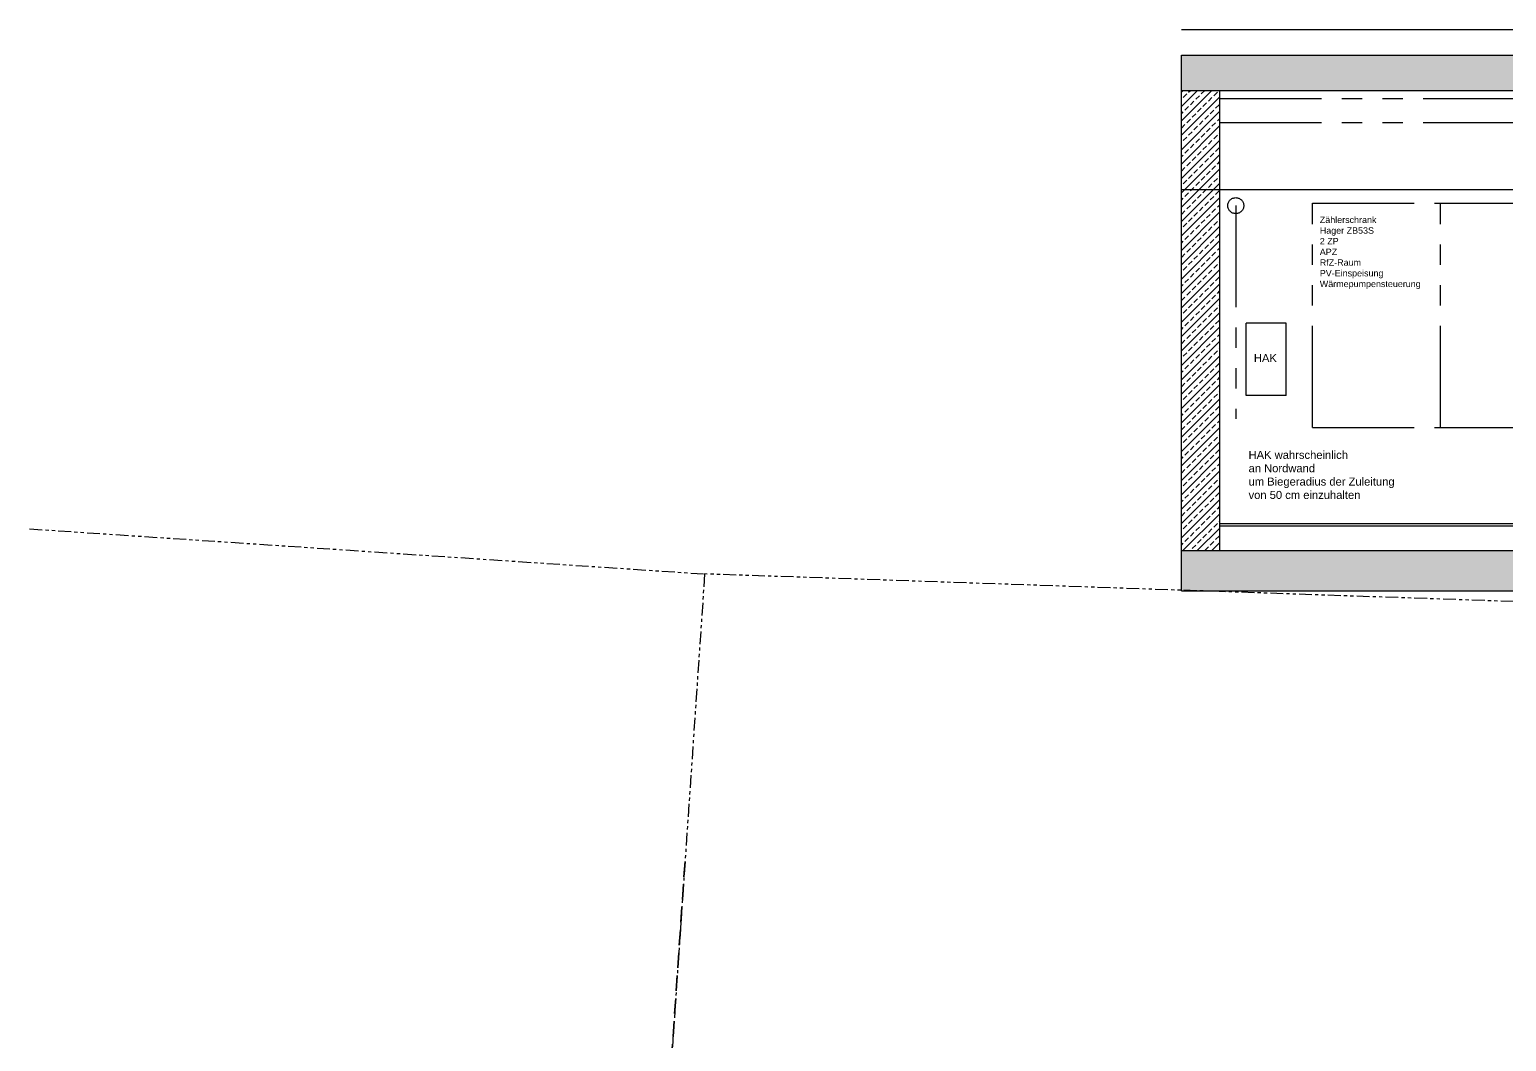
# Model space of a CAD drawing. Extents: x -4429 to 7335, y -4096 to 7109.
# Drawn here: x -1132 to -209, y -1939 to -1307 of the extents above; entities that cross this region are included whole.
import ezdxf

# ---------------------------------------------------------------- set-up
doc = ezdxf.new("R2010")
doc.units = 0
doc.header["$LTSCALE"] = 2
for name, pattern in [('_Grundgrenze_', [9, 4, -1, 1, -1, 1, -1]), ('PHANTOM', [63.5, 31.75, -6.35, 6.35, -6.35, 6.35, -6.35]), ('Verdeckt', [7.14375, 4.7625, -2.38125])]:
    doc.linetypes.add(name, pattern=pattern)
doc.layers.add('A-DETL', color=3, linetype='Continuous', lineweight=18, plot=False)
for name, color, linetype, lineweight in [('Hilfslinien', 7, 'Continuous', 25), ('Information', 7, 'Continuous', 25), ('Information ... Fragen', 1, 'Continuous', 25), ('TGA ... Elektroinstallation', 30, 'PHANTOM', 25)]:
    doc.layers.add(name, color=color, linetype=linetype, lineweight=lineweight)
for name, color, linetype, lineweight, true_color in [('Möbilierung ... Fußbodenbelag', 56, 'Continuous', 25, 0x808000), ('Rohbau ... Beton', 96, 'Continuous', 25, 0x008000), ('Rohbau ... Estrich', 253, 'Continuous', 25, 0xa0a0a4)]:
    doc.layers.add(name, color=color, linetype=linetype, lineweight=lineweight, true_color=true_color)
doc.styles.add('textstyle3', font='')
doc.styles.get('textstyle3').set_extended_font_data('Liberation Sans')

# ---------------------------------------------------------------- blocks, each defined once
blk = doc.blocks.new('Grundstücksgrenzen')
at = {"layer": 'A-DETL', "linetype": '_Grundgrenze_', "lineweight": 25}
for p, q in [((991.08, 2331.87), (0, 2298.23)), ((-422.72, 2297.66), (0, 2298.23)), ((0, 2298.23), (0, 0))]:
    blk.add_line(p, q, dxfattribs=at)
at = {"layer": 'A-DETL', "linetype": 'Verdeckt', "lineweight": 35}
blk.add_line((0, 2118.23), (0, 1472.73), dxfattribs=at)

msp = doc.modelspace()

# ---------------------------------------------------------------- hatches: boundary and pattern name
at = {"layer": 'Rohbau ... Beton', "transparency": 33554687}
h = msp.add_hatch(dxfattribs=at)
h.set_pattern_fill('ANSI33', color=256, style=0, pattern_type=0)
h.paths.add_polyline_path([(914, -1344.82), (914, -1322.82), (-412, -1322.82), (-412, -1344.82)], flags=0)
h = msp.add_hatch(dxfattribs=at)
h.set_pattern_fill('ANSI33', color=256, style=0, pattern_type=0)
h.paths.add_polyline_path([(-412, -1632.32), (-412, -1344.82), (-388, -1344.82), (-388, -1632.32)], flags=0)
h = msp.add_hatch(dxfattribs=at)
h.set_pattern_fill('ANSI33', color=256, style=0, pattern_type=0)
h.paths.add_polyline_path([(-412, -1632.32), (914, -1632.32), (914, -1657.32), (-412, -1657.32)], flags=0)

# ---------------------------------------------------------------- linework, layer by layer
at = {"layer": 'Hilfslinien'}
msp.add_line((-412, -1406.82), (914, -1406.82), dxfattribs=at)
at = {"layer": 'Möbilierung ... Fußbodenbelag'}
msp.add_line((-388, -1615.32), (890, -1615.32), dxfattribs=at)
at = {"layer": 'Rohbau ... Beton'}
for p, q in [((-412, -1322.82), (914, -1322.82)), ((-412, -1344.82), (-412, -1322.82)), ((-412, -1344.82), (-388, -1344.82)), ((-412, -1632.32), (-412, -1344.82)), ((-388, -1344.82), (890, -1344.82)), ((-388, -1632.32), (-388, -1344.82)), ((-412, -1632.32), (-388, -1632.32)), ((-412, -1657.32), (-412, -1632.32)), ((-388, -1632.32), (890, -1632.32)), ((-412, -1657.32), (914, -1657.32))]:
    msp.add_line(p, q, dxfattribs=at)
at = {"layer": 'Rohbau ... Estrich'}
for p, q in [((-412, -1306.82), (914, -1306.82)), ((-388, -1616.82), (890, -1616.82))]:
    msp.add_line(p, q, dxfattribs=at)
at = {"layer": 'TGA ... Elektroinstallation'}
for p, q in [((-388, -1349.82), (414.54, -1349.82)), ((-388, -1364.82), (410.52, -1364.82)), ((-378, -1416.82), (-378, -1550)), ((-330, -1415.32), (-250, -1415.32)), ((-330, -1555.32), (-330, -1415.32)), ((-250, -1415.32), (-120, -1415.32)), ((-250, -1555.32), (-250, -1415.32)), ((-371.5, -1535.32), (-371.5, -1490.32)), ((-346.5, -1490.32), (-371.5, -1490.32)), ((-346.5, -1535.32), (-346.5, -1490.32)), ((-346.5, -1535.32), (-371.5, -1535.32)), ((-330, -1555.32), (-250, -1555.32)), ((-250, -1555.32), (-120, -1555.32))]:
    msp.add_line(p, q, dxfattribs=at)
msp.add_circle((-378, -1416.82), 5, dxfattribs=at)

# ---------------------------------------------------------------- block references
at = {"layer": 'Information', "rotation": 356.1}
msp.add_blockref('Grundstücksgrenzen', (-866.16, -3939.78), dxfattribs=at)

# ---------------------------------------------------------------- texts
at = {"layer": 'Information ... Fragen', "insert": (-370, -1570), "char_height": 5, "attachment_point": 1, "style": 'textstyle3'}
msp.add_mtext('HAK wahrscheinlich\\Pan Nordwand\\Pum Biegeradius der Zuleitung\\Pvon 50 cm einzuhalten', dxfattribs=at)
at = {"layer": 'TGA ... Elektroinstallation', "attachment_point": 1, "style": 'textstyle3'}
for s, insert, char_height in [('Zählerschrank\\PHager ZB53S\\P2 ZP\\PAPZ\\PRfZ-Raum\\PPV-Einspeisung\\PWärmepumpensteuerung', (-325.5, -1423.68), 4), ('HAK', (-366.67, -1509.51), 5)]:
    msp.add_mtext(s, dxfattribs=dict(at, insert=insert, char_height=char_height))

doc.saveas('drawing.dxf')
